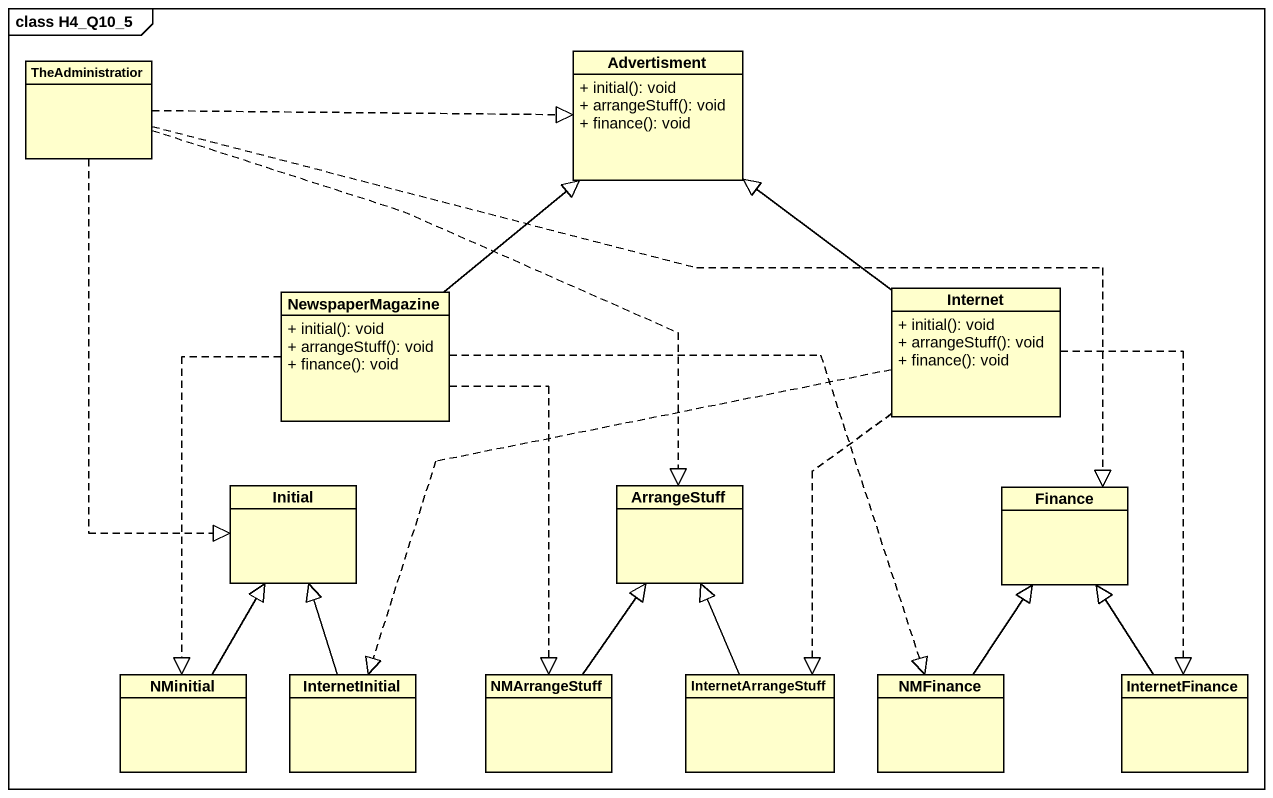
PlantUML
@startuml
mainframe class H4_Q10_5
hide circle
hide empty members
skinparam classAttributeIconSize 0
class TheAdministratior
class Advertisment {
  + initial(): void
  + arrangeStuff(): void
  + finance(): void
}
class NewspaperMagazine {
  + initial(): void
  + arrangeStuff(): void
  + finance(): void
}
class Internet {
  + initial(): void
  + arrangeStuff(): void
  + finance(): void
}
class Initial
class ArrangeStuff
class Finance
class NMinitial
class InternetInitial
class NMArrangeStuff
class InternetArrangeStuff
class NMFinance
class InternetFinance
TheAdministratior .right.|> Advertisment
TheAdministratior ..|> Initial
TheAdministratior ..|> ArrangeStuff
TheAdministratior .right.|> Finance
NewspaperMagazine -up-|> Advertisment
NewspaperMagazine ..|> NMinitial
NewspaperMagazine ..|> NMArrangeStuff
NewspaperMagazine ..|> NMFinance
Internet -up-|> Advertisment
Internet .left.|> InternetInitial
Internet ..|> InternetArrangeStuff
Internet ..|> InternetFinance
NMinitial -up-|> Initial
InternetInitial -up-|> Initial
NMArrangeStuff -up-|> ArrangeStuff
InternetArrangeStuff -up-|> ArrangeStuff
NMFinance -up-|> Finance
InternetFinance -up-|> Finance
@enduml
